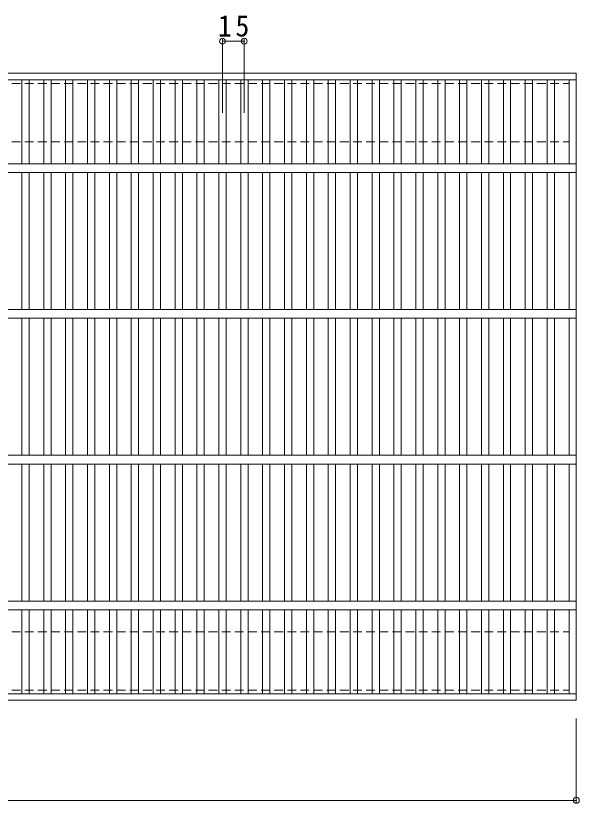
# Model space of a CAD drawing. Units: millimetres, scale not verified. Extents: x -728 to 866, y -690 to 655.
# Drawn here: x -115 to 271, y 5 to 545 of the extents above; entities that cross this region are included whole.
import ezdxf

# ---------------------------------------------------------------- set-up
doc = ezdxf.new("R2010")
doc.units = ezdxf.units.MM
doc.header["$LTSCALE"] = 5
doc.header["$PDMODE"] = 32
doc.header["$PDSIZE"] = 4
doc.linetypes.add('DASHED1', pattern=[1.8, 1.2, -0.6])
for name, color, linetype, lineweight in [('A-1_ピット', 2, 'Continuous', 9), ('A-2_蓋', 3, 'Continuous', 9), ('A-4_寸法', 7, 'Continuous', 9)]:
    doc.layers.add(name, color=color, linetype=linetype, lineweight=lineweight)
doc.styles.add('ＭＳ ゴシック', font='')
doc.styles.get('ＭＳ ゴシック').set_extended_font_data('MS Gothic')

msp = doc.modelspace()

# ---------------------------------------------------------------- linework, layer by layer
at = {"layer": 'A-1_ピット', "linetype": 'DASHED1'}
for p, q in [((-720.676, 498.497), (264.324, 498.497)), ((-720.676, 82.497), (264.324, 82.497))]:
    msp.add_line(p, q, dxfattribs=at)
for points in [[(-720.676, 458.497), (264.324, 458.497), (264.324, 498.497)], [(-720.676, 122.497), (264.324, 122.497), (264.324, 82.497)]]:
    msp.add_lwpolyline(points, dxfattribs=at)
at = {"layer": 'A-2_蓋'}
for p, q in [((-725.676, 505.497), (269.324, 505.497)), ((269.324, 75.497), (269.324, 505.497)), ((-725.676, 500.997), (269.324, 500.997)), ((-110.676, 443.497), (-110.676, 500.997)), ((-105.676, 443.497), (-105.676, 500.997)), ((-95.676, 443.497), (-95.676, 500.997)), ((-90.676, 443.497), (-90.676, 500.997)), ((-80.676, 443.497), (-80.676, 500.997)), ((-75.676, 443.497), (-75.676, 500.997)), ((-65.676, 443.497), (-65.676, 500.997)), ((-60.676, 443.497), (-60.676, 500.997)), ((-50.676, 443.497), (-50.676, 500.997)), ((-45.676, 443.497), (-45.676, 500.997)), ((-35.676, 443.497), (-35.676, 500.997)), ((-30.676, 443.497), (-30.676, 500.997)), ((-20.676, 443.497), (-20.676, 500.997)), ((-15.676, 443.497), (-15.676, 500.997)), ((-5.676, 443.497), (-5.676, 500.997)), ((-0.676, 443.497), (-0.676, 500.997)), ((9.324, 443.497), (9.324, 500.997)), ((14.324, 443.497), (14.324, 500.997)), ((24.324, 443.497), (24.324, 500.997)), ((29.324, 443.497), (29.324, 500.997)), ((39.324, 443.497), (39.324, 500.997)), ((44.324, 443.497), (44.324, 500.997)), ((54.324, 443.497), (54.324, 500.997)), ((59.324, 443.497), (59.324, 500.997)), ((69.324, 443.497), (69.324, 500.997)), ((74.324, 443.497), (74.324, 500.997)), ((84.324, 443.497), (84.324, 500.997)), ((89.324, 443.497), (89.324, 500.997)), ((99.324, 443.497), (99.324, 500.997)), ((104.324, 443.497), (104.324, 500.997)), ((114.324, 443.497), (114.324, 500.997)), ((119.324, 443.497), (119.324, 500.997)), ((129.324, 443.497), (129.324, 500.997)), ((134.324, 443.497), (134.324, 500.997)), ((144.324, 443.497), (144.324, 500.997)), ((149.324, 443.497), (149.324, 500.997)), ((159.324, 443.497), (159.324, 500.997)), ((164.324, 443.497), (164.324, 500.997)), ((174.324, 443.497), (174.324, 500.997)), ((179.324, 443.497), (179.324, 500.997)), ((189.324, 443.497), (189.324, 500.997)), ((194.324, 443.497), (194.324, 500.997)), ((204.324, 443.497), (204.324, 500.997)), ((209.324, 443.497), (209.324, 500.997)), ((219.324, 443.497), (219.324, 500.997)), ((224.324, 443.497), (224.324, 500.997)), ((234.324, 443.497), (234.324, 500.997)), ((239.324, 443.497), (239.324, 500.997)), ((249.324, 443.497), (249.324, 500.997)), ((254.324, 443.497), (254.324, 500.997)), ((264.345, 443.497), (264.345, 500.997)), ((269.324, 443.497), (-725.676, 443.497)), ((269.324, 437.497), (-725.676, 437.497)), ((-110.676, 343.497), (-110.676, 437.497)), ((-105.676, 343.497), (-105.676, 437.497)), ((-95.676, 343.497), (-95.676, 437.497)), ((-90.676, 343.497), (-90.676, 437.497)), ((-80.676, 343.497), (-80.676, 437.497)), ((-75.676, 343.497), (-75.676, 437.497)), ((-65.676, 343.497), (-65.676, 437.497)), ((-60.676, 343.497), (-60.676, 437.497)), ((-50.676, 343.497), (-50.676, 437.497)), ((-45.676, 343.497), (-45.676, 437.497)), ((-35.676, 343.497), (-35.676, 437.497)), ((-30.676, 343.497), (-30.676, 437.497)), ((-20.676, 343.497), (-20.676, 437.497)), ((-15.676, 343.497), (-15.676, 437.497)), ((-5.676, 343.497), (-5.676, 437.497)), ((-0.676, 343.497), (-0.676, 437.497)), ((9.324, 343.497), (9.324, 437.497)), ((14.324, 343.497), (14.324, 437.497)), ((24.324, 343.497), (24.324, 437.497)), ((29.324, 343.497), (29.324, 437.497)), ((39.324, 343.497), (39.324, 437.497)), ((44.324, 343.497), (44.324, 437.497)), ((54.324, 343.497), (54.324, 437.497)), ((59.324, 343.497), (59.324, 437.497)), ((69.324, 343.497), (69.324, 437.497)), ((74.324, 343.497), (74.324, 437.497)), ((84.324, 343.497), (84.324, 437.497)), ((89.324, 343.497), (89.324, 437.497)), ((99.324, 343.497), (99.324, 437.497)), ((104.324, 343.497), (104.324, 437.497)), ((114.324, 343.497), (114.324, 437.497)), ((119.324, 343.497), (119.324, 437.497)), ((129.324, 343.497), (129.324, 437.497)), ((134.324, 343.497), (134.324, 437.497)), ((144.324, 343.497), (144.324, 437.497)), ((149.324, 343.497), (149.324, 437.497)), ((159.324, 343.497), (159.324, 437.497)), ((164.324, 343.497), (164.324, 437.497)), ((174.324, 343.497), (174.324, 437.497)), ((179.324, 343.497), (179.324, 437.497)), ((189.324, 343.497), (189.324, 437.497)), ((194.324, 343.497), (194.324, 437.497)), ((204.324, 343.497), (204.324, 437.497)), ((209.324, 343.497), (209.324, 437.497)), ((219.324, 343.497), (219.324, 437.497)), ((224.324, 343.497), (224.324, 437.497)), ((234.324, 343.497), (234.324, 437.497)), ((239.324, 343.497), (239.324, 437.497)), ((249.324, 343.497), (249.324, 437.497)), ((254.324, 343.497), (254.324, 437.497)), ((264.345, 343.497), (264.345, 437.497)), ((269.324, 343.497), (-725.676, 343.497)), ((269.324, 337.497), (-725.676, 337.497)), ((-110.676, 243.497), (-110.676, 337.497)), ((-105.676, 243.497), (-105.676, 337.497)), ((-95.676, 243.497), (-95.676, 337.497)), ((-90.676, 243.497), (-90.676, 337.497)), ((-80.676, 243.497), (-80.676, 337.497)), ((-75.676, 243.497), (-75.676, 337.497)), ((-65.676, 243.497), (-65.676, 337.497)), ((-60.676, 243.497), (-60.676, 337.497)), ((-50.676, 243.497), (-50.676, 337.497)), ((-45.676, 243.497), (-45.676, 337.497)), ((-35.676, 243.497), (-35.676, 337.497)), ((-30.676, 243.497), (-30.676, 337.497)), ((-20.676, 243.497), (-20.676, 337.497)), ((-15.676, 243.497), (-15.676, 337.497)), ((-5.676, 243.497), (-5.676, 337.497)), ((-0.676, 243.497), (-0.676, 337.497)), ((9.324, 243.497), (9.324, 337.497)), ((14.324, 243.497), (14.324, 337.497)), ((24.324, 243.497), (24.324, 337.497)), ((29.324, 243.497), (29.324, 337.497)), ((39.324, 243.497), (39.324, 337.497)), ((44.324, 243.497), (44.324, 337.497)), ((54.324, 243.497), (54.324, 337.497)), ((59.324, 243.497), (59.324, 337.497)), ((69.324, 243.497), (69.324, 337.497)), ((74.324, 243.497), (74.324, 337.497)), ((84.324, 243.497), (84.324, 337.497)), ((89.324, 243.497), (89.324, 337.497)), ((99.324, 243.497), (99.324, 337.497)), ((104.324, 243.497), (104.324, 337.497)), ((114.324, 243.497), (114.324, 337.497)), ((119.324, 243.497), (119.324, 337.497)), ((129.324, 243.497), (129.324, 337.497)), ((134.324, 243.497), (134.324, 337.497)), ((144.324, 243.497), (144.324, 337.497)), ((149.324, 243.497), (149.324, 337.497)), ((159.324, 243.497), (159.324, 337.497)), ((164.324, 243.497), (164.324, 337.497)), ((174.324, 243.497), (174.324, 337.497)), ((179.324, 243.497), (179.324, 337.497)), ((189.324, 243.497), (189.324, 337.497)), ((194.324, 243.497), (194.324, 337.497)), ((204.324, 243.497), (204.324, 337.497)), ((209.324, 243.497), (209.324, 337.497)), ((219.324, 243.497), (219.324, 337.497)), ((224.324, 243.497), (224.324, 337.497)), ((234.324, 243.497), (234.324, 337.497)), ((239.324, 243.497), (239.324, 337.497)), ((249.324, 243.497), (249.324, 337.497)), ((254.324, 243.497), (254.324, 337.497)), ((264.345, 243.497), (264.345, 337.497)), ((269.324, 243.497), (-725.676, 243.497)), ((269.324, 237.497), (-725.676, 237.497)), ((-110.676, 143.497), (-110.676, 237.497)), ((-105.676, 143.497), (-105.676, 237.497)), ((-95.676, 143.497), (-95.676, 237.497)), ((-90.676, 143.497), (-90.676, 237.497)), ((-80.676, 143.497), (-80.676, 237.497)), ((-75.676, 143.497), (-75.676, 237.497)), ((-65.676, 143.497), (-65.676, 237.497)), ((-60.676, 143.497), (-60.676, 237.497)), ((-50.676, 143.497), (-50.676, 237.497)), ((-45.676, 143.497), (-45.676, 237.497)), ((-35.676, 143.497), (-35.676, 237.497)), ((-30.676, 143.497), (-30.676, 237.497)), ((-20.676, 143.497), (-20.676, 237.497)), ((-15.676, 143.497), (-15.676, 237.497)), ((-5.676, 143.497), (-5.676, 237.497)), ((-0.676, 143.497), (-0.676, 237.497)), ((9.324, 143.497), (9.324, 237.497)), ((14.324, 143.497), (14.324, 237.497)), ((24.324, 143.497), (24.324, 237.497)), ((29.324, 143.497), (29.324, 237.497)), ((39.324, 143.497), (39.324, 237.497)), ((44.324, 143.497), (44.324, 237.497)), ((54.324, 143.497), (54.324, 237.497)), ((59.324, 143.497), (59.324, 237.497)), ((69.324, 143.497), (69.324, 237.497)), ((74.324, 143.497), (74.324, 237.497)), ((84.324, 143.497), (84.324, 237.497)), ((89.324, 143.497), (89.324, 237.497)), ((99.324, 143.497), (99.324, 237.497)), ((104.324, 143.497), (104.324, 237.497)), ((114.324, 143.497), (114.324, 237.497)), ((119.324, 143.497), (119.324, 237.497)), ((129.324, 143.497), (129.324, 237.497)), ((134.324, 143.497), (134.324, 237.497)), ((144.324, 143.497), (144.324, 237.497)), ((149.324, 143.497), (149.324, 237.497)), ((159.324, 143.497), (159.324, 237.497)), ((164.324, 143.497), (164.324, 237.497)), ((174.324, 143.497), (174.324, 237.497)), ((179.324, 143.497), (179.324, 237.497)), ((189.324, 143.497), (189.324, 237.497)), ((194.324, 143.497), (194.324, 237.497)), ((204.324, 143.497), (204.324, 237.497)), ((209.324, 143.497), (209.324, 237.497)), ((219.324, 143.497), (219.324, 237.497)), ((224.324, 143.497), (224.324, 237.497)), ((234.324, 143.497), (234.324, 237.497)), ((239.324, 143.497), (239.324, 237.497)), ((249.324, 143.497), (249.324, 237.497)), ((254.324, 143.497), (254.324, 237.497)), ((264.345, 143.497), (264.345, 237.497)), ((269.324, 143.497), (-725.676, 143.497)), ((269.324, 137.497), (-725.676, 137.497)), ((-110.676, 79.997), (-110.676, 137.497)), ((-105.676, 79.997), (-105.676, 137.497)), ((-95.676, 79.997), (-95.676, 137.497)), ((-90.676, 79.997), (-90.676, 137.497)), ((-80.676, 79.997), (-80.676, 137.497)), ((-75.676, 79.997), (-75.676, 137.497)), ((-65.676, 79.997), (-65.676, 137.497)), ((-60.676, 79.997), (-60.676, 137.497)), ((-50.676, 79.997), (-50.676, 137.497)), ((-45.676, 79.997), (-45.676, 137.497)), ((-35.676, 79.997), (-35.676, 137.497)), ((-30.676, 79.997), (-30.676, 137.497)), ((-20.676, 79.997), (-20.676, 137.497)), ((-15.676, 79.997), (-15.676, 137.497)), ((-5.676, 79.997), (-5.676, 137.497)), ((-0.676, 79.997), (-0.676, 137.497)), ((9.324, 79.997), (9.324, 137.497)), ((14.324, 79.997), (14.324, 137.497)), ((24.324, 79.997), (24.324, 137.497)), ((29.324, 79.997), (29.324, 137.497)), ((39.324, 79.997), (39.324, 137.497)), ((44.324, 79.997), (44.324, 137.497)), ((54.324, 79.997), (54.324, 137.497)), ((59.324, 79.997), (59.324, 137.497)), ((69.324, 79.997), (69.324, 137.497)), ((74.324, 79.997), (74.324, 137.497)), ((84.324, 79.997), (84.324, 137.497)), ((89.324, 79.997), (89.324, 137.497)), ((99.324, 79.997), (99.324, 137.497)), ((104.324, 79.997), (104.324, 137.497)), ((114.324, 79.997), (114.324, 137.497)), ((119.324, 79.997), (119.324, 137.497)), ((129.324, 79.997), (129.324, 137.497)), ((134.324, 79.997), (134.324, 137.497)), ((144.324, 79.997), (144.324, 137.497)), ((149.324, 79.997), (149.324, 137.497)), ((159.324, 79.997), (159.324, 137.497)), ((164.324, 79.997), (164.324, 137.497)), ((174.324, 79.997), (174.324, 137.497)), ((179.324, 79.997), (179.324, 137.497)), ((189.324, 79.997), (189.324, 137.497)), ((194.324, 79.997), (194.324, 137.497)), ((204.324, 79.997), (204.324, 137.497)), ((209.324, 79.997), (209.324, 137.497)), ((219.324, 79.997), (219.324, 137.497)), ((224.324, 79.997), (224.324, 137.497)), ((234.324, 79.997), (234.324, 137.497)), ((239.324, 79.997), (239.324, 137.497)), ((249.324, 79.997), (249.324, 137.497)), ((254.324, 79.997), (254.324, 137.497)), ((264.345, 79.997), (264.345, 137.497)), ((269.324, 79.997), (-725.676, 79.997)), ((269.324, 75.497), (-725.676, 75.497))]:
    msp.add_line(p, q, dxfattribs=at)
at = {"layer": 'A-4_寸法'}
for p, q in [((26.824, 478.471), (26.824, 529.006)), ((26.824, 527.507), (41.764, 527.507)), ((41.764, 478.471), (41.764, 529.006)), ((269.324, 62.997), (269.324, 5.349)), ((-725.676, 6.849), (269.324, 6.849))]:
    msp.add_line(p, q, dxfattribs=at)
for p in [(26.824, 527.507), (41.764, 527.507), (269.324, 6.849)]:
    msp.add_point(p, dxfattribs=at)

# ---------------------------------------------------------------- texts
at = {"layer": 'A-4_寸法', "color": 2, "insert": (23.669, 530.506), "char_height": 14.66, "attachment_point": 7, "style": 'ＭＳ ゴシック'}
msp.add_mtext('\\T1.27;\\W0.95;15', dxfattribs=at)

doc.saveas('drawing.dxf')
